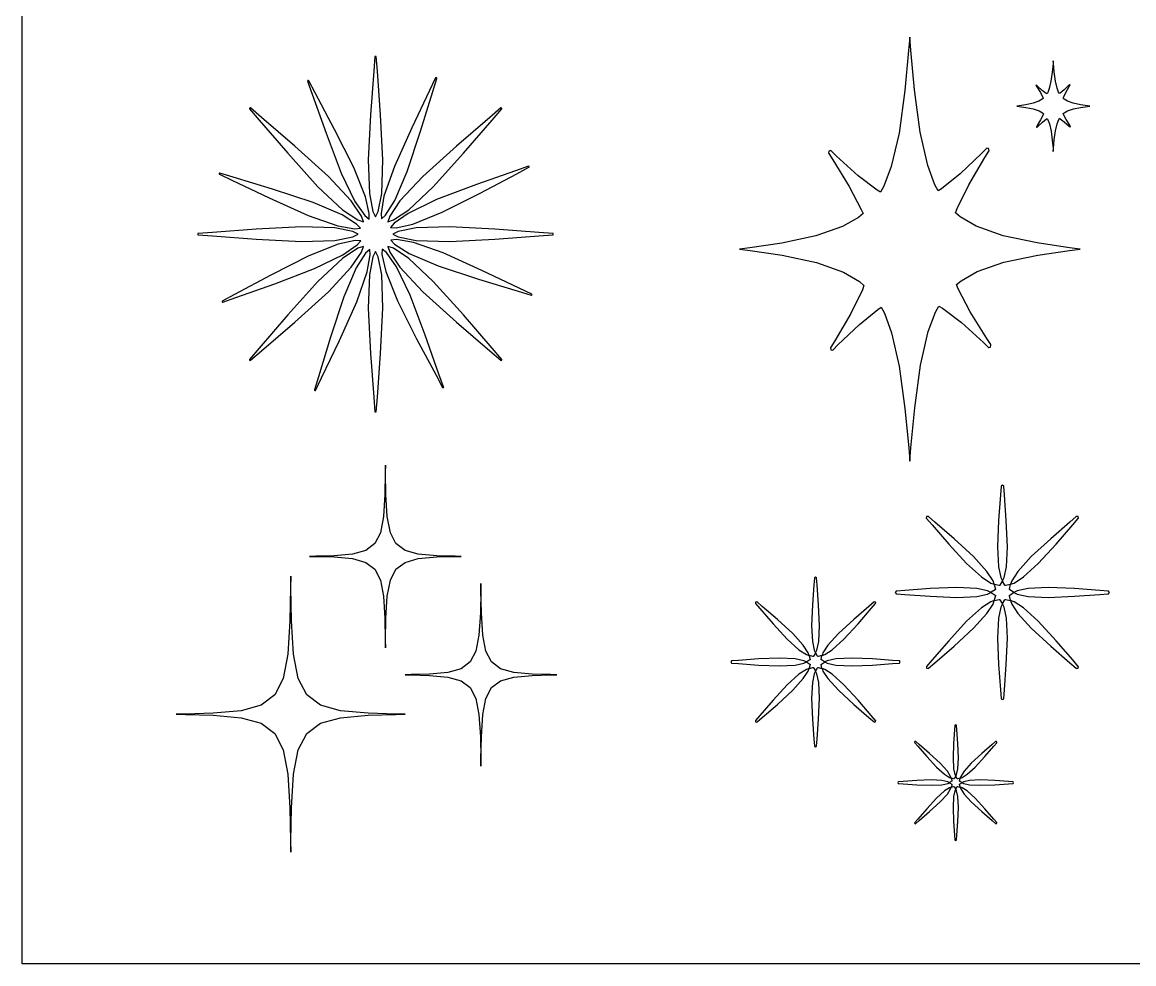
# Model space of a CAD drawing. Extents: x 0 to 265, y 0 to 176.
# Drawn here: x 0 to 132.3, y 0 to 112 of the extents above; entities that cross this region are included whole.
import ezdxf

# ---------------------------------------------------------------- set-up
doc = ezdxf.new("R2010")
doc.units = 0
doc.layers.get('0').update_dxf_attribs({"linetype": 'CONTINUOUS'})

msp = doc.modelspace()

# ---------------------------------------------------------------- linework, layer by layer
at = {"color": 7}
for p, q in [((0, 0), (0, 176.389)), ((264.583, 0), (0, 0))]:
    msp.add_line(p, q, dxfattribs=at)
at = {"color": 0}
for p, q in [((105.631, 110.254), (105.5, 108.669)), ((105.759, 108.689), (105.631, 110.254)), ((105.5, 108.669), (105.045, 103.916)), ((106.208, 103.992), (105.759, 108.689)), ((41.9777, 107.953), (41.8511, 106.216)), ((42.1361, 107.957), (41.9777, 107.957)), ((41.9777, 107.957), (41.9777, 107.953)), ((42.1361, 107.953), (42.1361, 107.957)), ((42.2631, 106.216), (42.1361, 107.953)), ((122.712, 107.435), (122.684, 107.097)), ((122.738, 107.101), (122.712, 107.435)), ((41.8511, 106.216), (41.4609, 101.003)), ((42.6515, 101.003), (42.2631, 106.216)), ((122.586, 106.083), (122.439, 104.998)), ((122.684, 107.097), (122.586, 106.083)), ((122.834, 106.099), (122.738, 107.101)), ((122.978, 105.024), (122.834, 106.099)), ((34.0003, 105.084), (33.9535, 105.008)), ((33.9535, 105.008), (33.9604, 104.99)), ((33.9604, 104.99), (34.5102, 103.445)), ((34.0872, 105.067), (34.0003, 105.084)), ((34.0968, 105.051), (34.0872, 105.067)), ((34.8657, 103.602), (34.0968, 105.051)), ((49.1906, 105.39), (48.4861, 103.908)), ((48.8488, 103.769), (49.3296, 105.336)), ((49.1973, 105.406), (49.1906, 105.39)), ((49.2841, 105.427), (49.1973, 105.406)), ((49.3339, 105.354), (49.2841, 105.427)), ((49.3296, 105.336), (49.3339, 105.354)), ((120.711, 104.544), (120.65, 104.477)), ((120.837, 104.421), (120.711, 104.544)), ((120.711, 104.544), (120.711, 104.544)), ((122.439, 104.998), (122.242, 104.147)), ((123.169, 104.177), (122.978, 105.024)), ((124.661, 104.604), (124.538, 104.479)), ((124.62, 104.375), (124.719, 104.534)), ((124.722, 104.541), (124.661, 104.604)), ((124.661, 104.604), (124.661, 104.604)), ((124.719, 104.534), (124.722, 104.541)), ((34.5102, 103.445), (36.1541, 98.8081)), ((37.1796, 99.26), (34.8657, 103.602)), ((48.4861, 103.908), (46.3695, 99.4668)), ((47.414, 99.0618), (48.8488, 103.769)), ((105.045, 103.916), (104.356, 98.8342)), ((106.885, 98.9542), (106.208, 103.992)), ((120.65, 104.477), (120.654, 104.472)), ((120.654, 104.472), (120.755, 104.319)), ((120.755, 104.319), (121.172, 103.639)), ((121.398, 103.912), (120.837, 104.421)), ((121.172, 103.639), (121.477, 103.054)), ((121.882, 103.547), (121.398, 103.912)), ((121.97, 103.495), (121.882, 103.547)), ((122.055, 103.648), (121.97, 103.495)), ((122.242, 104.147), (122.055, 103.648)), ((123.351, 103.68), (123.169, 104.177)), ((123.435, 103.527), (123.351, 103.68)), ((123.521, 103.582), (123.435, 103.527)), ((123.992, 103.959), (123.521, 103.582)), ((123.919, 103.077), (124.211, 103.678)), ((124.538, 104.479), (123.992, 103.959)), ((124.211, 103.678), (124.62, 104.375)), ((118.646, 102.079), (118.378, 102.045)), ((118.378, 102.045), (118.649, 102.011)), ((119.451, 102.199), (118.646, 102.079)), ((118.649, 102.011), (119.465, 101.891)), ((120.317, 102.379), (119.451, 102.199)), ((119.465, 101.891), (120.337, 101.708)), ((120.997, 102.617), (120.317, 102.379)), ((121.404, 102.847), (120.997, 102.617)), ((121.521, 102.946), (121.404, 102.847)), ((121.477, 103.054), (121.521, 102.946)), ((123.877, 102.967), (123.919, 103.077)), ((123.992, 102.866), (123.877, 102.967)), ((124.4, 102.628), (123.992, 102.866)), ((125.083, 102.384), (124.4, 102.628)), ((125.955, 102.201), (125.083, 102.384)), ((125.105, 101.711), (125.969, 101.892)), ((126.771, 102.079), (125.955, 102.201)), ((125.969, 101.892), (126.774, 102.012)), ((127.044, 102.045), (126.771, 102.079)), ((126.774, 102.012), (127.044, 102.045)), ((27.0509, 101.811), (27.0343, 101.719)), ((27.0343, 101.719), (27.0481, 101.703)), ((27.0481, 101.703), (28.1864, 100.386)), ((27.1446, 101.829), (27.0509, 101.811)), ((27.1598, 101.815), (27.1446, 101.829)), ((28.4772, 100.677), (27.1598, 101.815)), ((32.4376, 97.2661), (28.4772, 100.677)), ((41.4609, 101.003), (41.1798, 95.6289)), ((42.9327, 95.6289), (42.6515, 101.003)), ((55.6355, 100.677), (51.6749, 97.2661)), ((56.9542, 101.815), (55.6355, 100.677)), ((55.9262, 100.386), (57.066, 101.703)), ((56.968, 101.829), (56.9542, 101.815)), ((57.0618, 101.811), (56.968, 101.829)), ((57.0784, 101.719), (57.0618, 101.811)), ((57.066, 101.703), (57.0784, 101.719)), ((120.337, 101.708), (121.021, 101.462)), ((121.021, 101.462), (121.429, 101.224)), ((121.502, 101.013), (121.21, 100.414)), ((121.429, 101.224), (121.544, 101.122)), ((121.544, 101.122), (121.502, 101.013)), ((121.9, 100.509), (121.987, 100.564)), ((121.987, 100.564), (122.071, 100.412)), ((123.366, 100.443), (123.453, 100.594)), ((123.453, 100.594), (123.54, 100.543)), ((123.54, 100.543), (124.022, 100.178)), ((123.902, 101.142), (124.018, 101.242)), ((123.946, 101.036), (123.902, 101.142)), ((124.249, 100.451), (123.946, 101.036)), ((124.018, 101.242), (124.424, 101.473)), ((124.424, 101.473), (125.105, 101.711)), ((28.1864, 100.386), (31.597, 96.4255)), ((39.4614, 94.7388), (37.1796, 99.26)), ((46.3695, 99.4668), (44.293, 94.8475)), ((52.5156, 96.4255), (55.9262, 100.386)), ((120.702, 99.5549), (120.698, 99.5497)), ((120.698, 99.5497), (120.76, 99.4847)), ((120.802, 99.7148), (120.702, 99.5549)), ((120.76, 99.4847), (120.883, 99.6114)), ((120.76, 99.4847), (120.76, 99.4847)), ((121.21, 100.414), (120.802, 99.7148)), ((120.883, 99.6114), (121.429, 100.131)), ((121.429, 100.131), (121.9, 100.509)), ((122.071, 100.412), (122.251, 99.9134)), ((122.251, 99.9134), (122.443, 99.0671)), ((122.983, 99.0935), (123.179, 99.9437)), ((123.179, 99.9437), (123.366, 100.443)), ((124.022, 100.178), (124.584, 99.6707)), ((124.667, 99.7726), (124.249, 100.451)), ((124.584, 99.6707), (124.713, 99.5468)), ((124.769, 99.6184), (124.667, 99.7726)), ((124.713, 99.5468), (124.772, 99.6128)), ((124.713, 99.5468), (124.713, 99.5468)), ((124.772, 99.6128), (124.769, 99.6184)), ((36.1541, 98.8081), (37.9511, 94.0731)), ((45.8308, 94.2495), (47.414, 99.0618)), ((104.356, 98.8342), (103.434, 94.8503)), ((107.783, 94.9911), (106.885, 98.9542)), ((122.443, 99.0671), (122.587, 97.9911)), ((122.587, 97.9911), (122.684, 96.9892)), ((122.739, 96.9931), (122.835, 98.0073)), ((122.835, 98.0073), (122.983, 99.0935)), ((36.4367, 93.6653), (32.4376, 97.2661)), ((51.6749, 97.2661), (47.6762, 93.6653)), ((96.012, 96.6982), (95.9651, 96.4364)), ((96.2353, 96.7479), (96.012, 96.6982)), ((96.2656, 96.719), (96.2353, 96.7479)), ((96.8608, 96.1429), (96.2656, 96.719)), ((114.759, 97.0068), (114.181, 96.4198)), ((114.566, 95.9376), (115.029, 96.6777)), ((114.788, 97.0372), (114.759, 97.0068)), ((115.011, 96.9931), (114.788, 97.0372)), ((115.062, 96.7327), (115.011, 96.9931)), ((115.029, 96.6777), (115.062, 96.7327)), ((122.684, 96.9892), (122.712, 96.6541)), ((122.712, 96.6541), (122.739, 96.9931)), ((31.597, 96.4255), (35.1978, 92.425)), ((41.1798, 95.6289), (41.3163, 91.6464)), ((42.7965, 91.6464), (42.9327, 95.6289)), ((48.9148, 92.425), (52.5156, 96.4255)), ((95.9651, 96.4364), (96.0011, 96.3814)), ((96.0011, 96.3814), (96.4724, 95.6649)), ((96.4724, 95.6649), (98.4331, 92.4927)), ((99.4876, 93.763), (96.8608, 96.1429)), ((114.181, 96.4198), (111.631, 93.9807)), ((112.652, 92.6705), (114.566, 95.9376)), ((23.5093, 94.0827), (23.4349, 94.0347)), ((23.4349, 94.0347), (23.4556, 93.9479)), ((23.4556, 93.9479), (23.4735, 93.9394)), ((23.4735, 93.9394), (24.9535, 93.2367)), ((23.5272, 94.0774), (23.5093, 94.0827)), ((25.0941, 93.5976), (23.5272, 94.0774)), ((37.9511, 94.0731), (39.5813, 90.6942)), ((40.8563, 91.2566), (39.4614, 94.7388)), ((44.293, 94.8475), (43.0555, 91.3059)), ((44.3537, 90.8018), (45.8308, 94.2495)), ((58.6962, 94.3515), (54.059, 92.7075)), ((54.5098, 91.6838), (58.8518, 93.9973)), ((60.2425, 94.9015), (58.6962, 94.3515)), ((58.8518, 93.9973), (60.3017, 94.7663)), ((60.259, 94.9082), (60.2425, 94.9015)), ((60.3345, 94.8627), (60.259, 94.9082)), ((60.3017, 94.7663), (60.3169, 94.7759)), ((60.3169, 94.7759), (60.3345, 94.8627)), ((103.434, 94.8503), (102.562, 92.516)), ((108.632, 92.6606), (107.783, 94.9911)), ((111.631, 93.9807), (109.428, 92.2031)), ((24.9535, 93.2367), (29.3949, 91.12)), ((29.8015, 92.1632), (25.0941, 93.5976)), ((39.1569, 90.7521), (36.4367, 93.6653)), ((47.6762, 93.6653), (44.9559, 90.7521)), ((54.059, 92.7075), (49.324, 90.9105)), ((101.745, 92.0475), (99.4876, 93.763)), ((109.028, 91.9455), (108.632, 92.6606)), ((111.274, 89.862), (112.652, 92.6705)), ((34.6122, 90.5799), (29.8015, 92.1632)), ((35.1978, 92.425), (38.1109, 89.7061)), ((41.3163, 91.6464), (41.7449, 89.5008)), ((42.3679, 89.5008), (42.7965, 91.6464)), ((43.0555, 91.3059), (42.7013, 89.2775)), ((46.0015, 89.7061), (48.9148, 92.425)), ((49.9883, 89.4016), (54.5098, 91.6838)), ((98.4331, 92.4927), (99.8636, 89.753)), ((102.155, 91.8034), (101.745, 92.0475)), ((102.562, 92.516), (102.155, 91.8034)), ((109.428, 92.2031), (109.028, 91.9455)), ((29.3949, 91.12), (34.0155, 89.0418)), ((38.0615, 89.1039), (34.6122, 90.5799)), ((40.3712, 88.9317), (39.1569, 90.7521)), ((39.5813, 90.6942), (40.7652, 89.009)), ((41.3011, 89.2457), (40.8563, 91.2566)), ((43.247, 89.064), (44.3537, 90.8018)), ((44.9559, 90.7521), (43.7416, 88.9317)), ((49.324, 90.9105), (45.9451, 89.2803)), ((34.0155, 89.0418), (37.5571, 87.8057)), ((39.7979, 87.9972), (38.0615, 89.1039)), ((38.1109, 89.7061), (39.9313, 88.4908)), ((40.5984, 88.2646), (40.3712, 88.9317)), ((40.7652, 89.009), (41.2736, 88.5832)), ((41.2736, 88.5832), (41.3011, 89.2457)), ((41.7449, 89.5008), (42.0564, 88.8683)), ((42.0564, 88.8683), (42.3679, 89.5008)), ((42.7013, 89.2775), (42.7591, 88.616)), ((42.7591, 88.616), (43.247, 89.064)), ((43.7416, 88.9317), (43.5158, 88.2646)), ((44.1826, 88.4908), (46.0015, 89.7061)), ((45.9451, 89.2803), (44.2599, 88.0967)), ((46.506, 88.0071), (49.9883, 89.4016)), ((99.526, 88.7871), (97.6217, 87.7051)), ((100.07, 89.2528), (99.526, 88.7871)), ((99.8636, 89.753), (100.07, 89.2528)), ((111.078, 89.3505), (111.274, 89.862)), ((111.618, 88.8725), (111.078, 89.3505)), ((113.526, 87.7591), (111.618, 88.8725)), ((27.8598, 87.4007), (22.6467, 87.0119)), ((33.2328, 87.6819), (27.8598, 87.4007)), ((37.2152, 87.5453), (33.2328, 87.6819)), ((39.3608, 87.1167), (37.2152, 87.5453)), ((37.5571, 87.8057), (39.5855, 87.4504)), ((39.5855, 87.4504), (40.247, 87.5083)), ((40.247, 87.5083), (39.7979, 87.9972)), ((39.9313, 88.4908), (40.5984, 88.2646)), ((43.5158, 88.2646), (44.1826, 88.4908)), ((44.2599, 88.0967), (43.834, 87.588)), ((43.834, 87.588), (44.4955, 87.5605)), ((44.4955, 87.5605), (46.506, 88.0071)), ((46.8962, 87.5453), (44.7506, 87.1167)), ((50.8787, 87.6819), (46.8962, 87.5453)), ((56.2529, 87.4007), (50.8787, 87.6819)), ((61.4659, 87.0119), (56.2529, 87.4007)), ((97.6217, 87.7051), (94.4354, 86.5875)), ((116.728, 86.614), (113.526, 87.7591)), ((20.9076, 86.8839), (20.9062, 86.7269)), ((20.9062, 86.7269), (20.9103, 86.7269)), ((20.9103, 86.8839), (20.9076, 86.8839)), ((22.6467, 87.0119), (20.9103, 86.8839)), ((20.9103, 86.7269), (22.6467, 86.5999)), ((22.6467, 86.5999), (27.8598, 86.2115)), ((27.8598, 86.2115), (33.2328, 85.9303)), ((33.2328, 85.9303), (37.2152, 86.0668)), ((37.2152, 86.0668), (39.3608, 86.4941)), ((39.6173, 86.0517), (37.6068, 85.6065)), ((39.9934, 86.8056), (39.3608, 87.1167)), ((39.3608, 86.4941), (39.9934, 86.8056)), ((40.2802, 86.0227), (39.6173, 86.0517)), ((39.8544, 85.5155), (40.2802, 86.0227)), ((44.5273, 86.1617), (43.8672, 86.1025)), ((43.8672, 86.1025), (44.3149, 85.6149)), ((44.7506, 87.1167), (44.1194, 86.8056)), ((44.1194, 86.8056), (44.7506, 86.4941)), ((46.5557, 85.8061), (44.5273, 86.1617)), ((44.7506, 86.4941), (46.8962, 86.0668)), ((46.8962, 86.0668), (50.8787, 85.9303)), ((50.8787, 85.9303), (56.2529, 86.2115)), ((56.2529, 86.2115), (61.4659, 86.5999)), ((63.2037, 86.8839), (61.4659, 87.0119)), ((61.4659, 86.5999), (63.2037, 86.7269)), ((63.2065, 86.8839), (63.2037, 86.8839)), ((63.2037, 86.7269), (63.2051, 86.7269)), ((63.2051, 86.7269), (63.2065, 86.8839)), ((94.4354, 86.5875), (90.387, 85.7458)), ((120.814, 85.7553), (116.728, 86.614)), ((37.6068, 85.6065), (34.1244, 84.2119)), ((39.9313, 85.1214), (38.1109, 83.9075)), ((38.1674, 84.3319), (39.8544, 85.5155)), ((39.1569, 82.8615), (40.3712, 84.6818)), ((40.5984, 85.3475), (39.9313, 85.1214)), ((40.3712, 84.6818), (40.5984, 85.3475)), ((41.3551, 84.9962), (40.8658, 84.5481)), ((41.4129, 84.3361), (41.3551, 84.9962)), ((42.0564, 84.7425), (41.7449, 84.1114)), ((42.3679, 84.1114), (42.0564, 84.7425)), ((42.8406, 85.029), (42.8113, 84.3675)), ((43.3476, 84.6032), (42.8406, 85.029)), ((44.1812, 85.1214), (43.5158, 85.3475)), ((43.5158, 85.3475), (43.7416, 84.6818)), ((43.7416, 84.6818), (44.9559, 82.8615)), ((46.0015, 83.9075), (44.1812, 85.1214)), ((44.3149, 85.6149), (46.0513, 84.5083)), ((50.0973, 84.5704), (46.5557, 85.8061)), ((86.614, 85.1863), (85.3528, 85.0265)), ((85.3528, 85.0265), (86.6292, 84.8653)), ((90.387, 85.7458), (86.614, 85.1863)), ((86.6292, 84.8653), (90.4476, 84.2987)), ((124.633, 85.1888), (120.814, 85.7553)), ((120.873, 84.3082), (124.646, 84.8663)), ((125.909, 85.0265), (124.633, 85.1888)), ((124.646, 84.8663), (125.909, 85.0265)), ((34.1244, 84.2119), (29.603, 81.9284)), ((34.79, 82.7017), (38.1674, 84.3319)), ((38.1109, 83.9075), (35.1978, 81.1872)), ((40.8658, 84.5481), (39.7591, 82.8104)), ((41.0573, 82.3076), (41.4129, 84.3361)), ((41.7449, 84.1114), (41.3163, 81.9658)), ((42.7965, 81.9658), (42.3679, 84.1114)), ((42.8113, 84.3675), (43.2566, 82.3556)), ((44.5311, 82.9179), (43.3476, 84.6032)), ((48.9148, 81.1872), (46.0015, 83.9075)), ((46.0513, 84.5083), (49.5004, 83.0308)), ((54.7165, 82.4921), (50.0973, 84.5704)), ((90.4476, 84.2987), (94.5321, 83.4401)), ((94.5321, 83.4401), (97.7346, 82.2949)), ((113.639, 82.3475), (116.824, 83.4665)), ((116.824, 83.4665), (120.873, 84.3082)), ((30.0536, 80.9046), (34.79, 82.7017)), ((36.4367, 79.9483), (39.1569, 82.8615)), ((39.7591, 82.8104), (38.282, 79.3627)), ((39.8198, 78.7658), (41.0573, 82.3076)), ((43.2566, 82.3556), (44.6511, 78.8734)), ((46.1617, 79.539), (44.5311, 82.9179)), ((44.9559, 82.8615), (47.6762, 79.9483)), ((49.5004, 83.0308), (54.3112, 81.449)), ((59.1577, 80.3755), (54.7165, 82.4921)), ((97.7346, 82.2949), (99.6417, 81.1802)), ((111.735, 81.2655), (113.639, 82.3475)), ((29.603, 81.9284), (25.2608, 79.6149)), ((25.4165, 79.2593), (30.0536, 80.9046)), ((35.1978, 81.1872), (31.597, 77.1881)), ((41.3163, 81.9658), (41.1798, 77.9833)), ((42.9327, 77.9833), (42.7965, 81.9658)), ((52.5156, 77.1881), (48.9148, 81.1872)), ((54.3112, 81.449), (59.0187, 80.0146)), ((99.6417, 81.1802), (100.183, 80.7021)), ((100.183, 80.7021), (99.9878, 80.192)), ((111.192, 80.7999), (111.735, 81.2655)), ((111.398, 80.2996), (111.192, 80.7999)), ((25.2608, 79.6149), (23.8125, 78.8444)), ((32.4376, 76.3475), (36.4367, 79.9483)), ((47.957, 74.8041), (46.1617, 79.539)), ((47.6762, 79.9483), (51.6749, 76.3475)), ((59.0187, 80.0146), (60.5868, 79.5334)), ((60.6407, 79.6713), (59.1577, 80.3755)), ((60.5868, 79.5334), (60.6033, 79.5295)), ((60.6033, 79.5295), (60.6778, 79.5775)), ((60.657, 79.6643), (60.6407, 79.6713)), ((60.6778, 79.5775), (60.657, 79.6643)), ((99.9878, 80.192), (98.6084, 77.3836)), ((112.827, 77.5614), (111.398, 80.2996)), ((23.796, 78.8363), (23.778, 78.7495)), ((23.778, 78.7495), (23.8538, 78.704)), ((23.8125, 78.8444), (23.796, 78.8363)), ((23.8538, 78.704), (23.8718, 78.7093)), ((23.8718, 78.7093), (25.4165, 79.2593)), ((38.282, 79.3627), (36.6984, 74.5504)), ((37.7416, 74.1454), (39.8198, 78.7658)), ((44.6511, 78.8734), (46.9332, 74.3521)), ((101.831, 77.851), (102.234, 78.1071)), ((102.234, 78.1071), (102.628, 77.3934)), ((108.7, 77.5381), (109.106, 78.2493)), ((109.106, 78.2493), (109.517, 78.0066)), ((31.597, 77.1881), (28.1864, 73.2261)), ((41.1798, 77.9833), (41.4609, 72.6087)), ((42.6515, 72.6087), (42.9327, 77.9833)), ((55.9262, 73.2261), (52.5156, 77.1881)), ((98.6084, 77.3836), (96.6957, 74.1165)), ((99.6294, 76.0734), (101.831, 77.851)), ((102.628, 77.3934), (103.477, 75.063)), ((107.826, 75.2038), (108.7, 77.5381)), ((109.517, 78.0066), (111.774, 76.291)), ((114.788, 74.3892), (112.827, 77.5614)), ((28.4772, 72.9368), (32.4376, 76.3475)), ((51.6749, 76.3475), (55.6355, 72.9368)), ((97.0802, 73.6342), (99.6294, 76.0734)), ((111.774, 76.291), (114.401, 73.9098)), ((36.6984, 74.5504), (35.264, 69.8429)), ((35.6249, 69.7039), (37.7416, 74.1454)), ((46.9332, 74.3521), (49.2485, 70.0098)), ((49.6013, 70.1668), (47.957, 74.8041)), ((96.6957, 74.1165), (96.2325, 73.375)), ((103.477, 75.063), (104.375, 71.0985)), ((106.905, 71.2198), (107.826, 75.2038)), ((115.261, 73.6713), (114.788, 74.3892)), ((28.1864, 73.2261), (27.0481, 71.9074)), ((27.1598, 71.7973), (28.4772, 72.9368)), ((55.6355, 72.9368), (56.9542, 71.7973)), ((57.066, 71.9074), (55.9262, 73.2261)), ((96.2325, 73.375), (96.1983, 73.3213)), ((96.1983, 73.3213), (96.2491, 73.061)), ((96.2491, 73.061), (96.4738, 73.0179)), ((96.4738, 73.0179), (96.5041, 73.0472)), ((96.5041, 73.0472), (97.0802, 73.6342)), ((114.401, 73.9098), (114.996, 73.3337)), ((114.996, 73.3337), (115.025, 73.3062)), ((115.025, 73.3062), (115.248, 73.3559)), ((115.248, 73.3559), (115.295, 73.6177)), ((115.295, 73.6177), (115.261, 73.6713)), ((27.0481, 71.9074), (27.0343, 71.8936)), ((27.0343, 71.8936), (27.0509, 71.8012)), ((27.0509, 71.8012), (27.1446, 71.7846)), ((27.1446, 71.7846), (27.1598, 71.7973)), ((41.4609, 72.6087), (41.8511, 67.3957)), ((42.2631, 67.3957), (42.6515, 72.6087)), ((56.9542, 71.7973), (56.968, 71.7846)), ((56.968, 71.7846), (57.0618, 71.8012)), ((57.0618, 71.8012), (57.0784, 71.8936)), ((57.0784, 71.8936), (57.066, 71.9074)), ((50.1523, 68.6209), (49.6013, 70.1668)), ((104.375, 71.0985), (105.052, 66.0619)), ((106.216, 66.1377), (106.905, 71.2198)), ((35.264, 69.8429), (34.7845, 68.2748)), ((34.9222, 68.2226), (35.6249, 69.7039)), ((49.2485, 70.0098), (50.0172, 68.5617)), ((34.7845, 68.2748), (34.7789, 68.2583)), ((34.7789, 68.2583), (34.8286, 68.1852)), ((34.8286, 68.1852), (34.914, 68.2061)), ((34.914, 68.2061), (34.9222, 68.2226)), ((50.0172, 68.5617), (50.0257, 68.5465)), ((50.0257, 68.5465), (50.1124, 68.5285)), ((50.1124, 68.5285), (50.1579, 68.6043)), ((50.1579, 68.6043), (50.1523, 68.6209)), ((41.8511, 67.3957), (41.9777, 65.6579)), ((42.1361, 65.6579), (42.2631, 67.3957)), ((41.9777, 65.6579), (41.9777, 65.6551)), ((41.9777, 65.6551), (42.1351, 65.6551)), ((42.1351, 65.6551), (42.1361, 65.6579)), ((105.052, 66.0619), (105.501, 61.3653)), ((105.76, 61.3847), (106.216, 66.1377)), ((105.501, 61.3653), (105.631, 59.7987)), ((105.631, 59.7987), (105.76, 61.3847)), ((43.211, 58.4634), (43.1574, 55.838)), ((43.2223, 59.3383), (43.211, 58.4634)), ((43.2319, 58.4634), (43.2223, 59.3383)), ((43.2855, 55.838), (43.2319, 58.4634)), ((116.655, 56.9323), (116.495, 56.8205)), ((116.816, 56.8205), (116.655, 56.9323)), ((43.1574, 55.838), (42.9934, 53.195)), ((43.4481, 53.195), (43.2855, 55.838)), ((116.417, 55.7749), (116.199, 52.7554)), ((116.493, 56.7792), (116.417, 55.7749)), ((116.495, 56.8205), (116.493, 56.7792)), ((116.819, 56.7792), (116.816, 56.8205)), ((116.894, 55.7749), (116.819, 56.7792)), ((117.111, 52.7554), (116.894, 55.7749)), ((42.9934, 53.195), (42.6283, 51.2879)), ((43.8132, 51.2879), (43.4481, 53.195)), ((107.638, 53.1964), (107.603, 53.0049)), ((107.603, 53.0049), (107.63, 52.9731)), ((107.63, 52.9731), (108.286, 52.2097)), ((107.83, 53.2324), (107.638, 53.1964)), ((107.862, 53.2045), (107.83, 53.2324)), ((108.625, 52.5487), (107.862, 53.2045)), ((125.45, 53.2045), (124.686, 52.5487)), ((125.024, 52.2097), (125.681, 52.9731)), ((125.48, 53.2324), (125.45, 53.2045)), ((125.673, 53.1964), (125.48, 53.2324)), ((125.707, 53.0049), (125.673, 53.1964)), ((125.681, 52.9731), (125.707, 53.0049)), ((108.286, 52.2097), (110.265, 49.9262)), ((110.909, 50.57), (108.625, 52.5487)), ((116.199, 52.7554), (116.064, 49.608)), ((117.246, 49.608), (117.111, 52.7554)), ((124.686, 52.5487), (122.402, 50.57)), ((123.045, 49.9262), (125.024, 52.2097)), ((42.6283, 51.2879), (41.9597, 49.9925)), ((44.4832, 49.9925), (43.8132, 51.2879)), ((113.226, 48.442), (110.909, 50.57)), ((122.402, 50.57), (120.084, 48.442)), ((40.8852, 49.185), (39.3016, 48.7454)), ((41.9597, 49.9925), (40.8852, 49.185)), ((45.5581, 49.185), (44.4832, 49.9925)), ((47.1399, 48.7454), (45.5581, 49.185)), ((110.265, 49.9262), (112.393, 47.6084)), ((116.064, 49.608), (116.184, 47.2405)), ((117.128, 47.2405), (117.246, 49.608)), ((120.917, 47.6084), (123.045, 49.9262)), ((34.9305, 48.4837), (34.2057, 48.471)), ((34.2057, 48.471), (34.9305, 48.4586)), ((37.109, 48.5482), (34.9305, 48.4837)), ((34.9305, 48.4586), (37.109, 48.3955)), ((39.3016, 48.7454), (37.109, 48.5482)), ((37.109, 48.3955), (39.3016, 48.1969)), ((39.3016, 48.1969), (40.8852, 47.7573)), ((40.8852, 47.7573), (41.9597, 46.9512)), ((44.4832, 46.9512), (45.5581, 47.7573)), ((45.5581, 47.7573), (47.1399, 48.1969)), ((49.3324, 48.5482), (47.1399, 48.7454)), ((47.1399, 48.1969), (49.3324, 48.3955)), ((51.5112, 48.4837), (49.3324, 48.5482)), ((49.3324, 48.3955), (51.5112, 48.4586)), ((52.2372, 48.471), (51.5112, 48.4837)), ((51.5112, 48.4586), (52.2372, 48.471)), ((114.815, 46.6838), (113.226, 48.442)), ((120.084, 48.442), (118.495, 46.6838)), ((41.9597, 46.9512), (42.6283, 45.6544)), ((43.8132, 45.6544), (44.4832, 46.9512)), ((112.393, 47.6084), (114.151, 46.0195)), ((115.538, 45.5662), (114.815, 46.6838)), ((116.184, 47.2405), (116.465, 45.9398)), ((116.847, 45.9398), (117.128, 47.2405)), ((118.495, 46.6838), (117.773, 45.5662)), ((119.159, 46.0195), (120.917, 47.6084)), ((31.9581, 46.101), (31.9416, 44.7795)), ((31.9732, 44.7795), (31.9581, 46.101)), ((42.6283, 45.6544), (42.9934, 43.7473)), ((43.4481, 43.7473), (43.8132, 45.6544)), ((54.591, 45.2508), (54.58, 44.3756)), ((54.6005, 44.3756), (54.591, 45.2508)), ((94.2301, 45.0755), (94.0594, 42.6918)), ((94.2908, 45.8692), (94.2301, 45.0755)), ((94.2922, 45.9024), (94.2908, 45.8692)), ((94.4192, 45.9892), (94.2922, 45.9024)), ((94.5459, 45.9024), (94.4192, 45.9892)), ((94.5487, 45.8692), (94.5459, 45.9024)), ((94.6079, 45.0755), (94.5487, 45.8692)), ((94.7787, 42.6918), (94.6079, 45.0755)), ((114.151, 46.0195), (115.269, 45.2974)), ((115.269, 45.2974), (115.677, 45.1584)), ((115.677, 45.1584), (115.538, 45.5662)), ((115.731, 45.1404), (115.677, 45.1584)), ((115.677, 45.1584), (115.695, 45.1044)), ((115.695, 45.1044), (115.822, 44.5728)), ((116.262, 45.0137), (115.731, 45.1404)), ((116.316, 45.0067), (116.262, 45.0137)), ((116.348, 45.048), (116.316, 45.0067)), ((116.632, 45.5041), (116.348, 45.048)), ((116.465, 45.9398), (116.657, 45.5538)), ((116.657, 45.5538), (116.632, 45.5041)), ((116.657, 45.5538), (116.847, 45.9398)), ((116.68, 45.5041), (116.657, 45.5538)), ((116.962, 45.048), (116.68, 45.5041)), ((116.996, 45.0067), (116.962, 45.048)), ((117.048, 45.0137), (116.996, 45.0067)), ((117.581, 45.1404), (117.048, 45.0137)), ((117.489, 44.5728), (117.615, 45.1044)), ((117.635, 45.1584), (117.581, 45.1404)), ((117.615, 45.1044), (117.635, 45.1584)), ((117.773, 45.5662), (117.635, 45.1584)), ((117.635, 45.1584), (118.041, 45.2974)), ((118.041, 45.2974), (119.159, 46.0195)), ((31.9416, 44.7795), (31.8616, 40.8146)), ((32.0532, 40.8146), (31.9732, 44.7795)), ((42.9934, 43.7473), (43.1574, 41.1057)), ((43.2855, 41.1057), (43.4481, 43.7473)), ((54.58, 44.3756), (54.5264, 41.7505)), ((54.6544, 41.7505), (54.6005, 44.3756)), ((104.014, 44.3399), (103.904, 44.1798)), ((103.904, 44.1798), (104.014, 44.0186)), ((104.056, 44.3424), (104.014, 44.3399)), ((104.014, 44.0186), (104.056, 44.0161)), ((105.06, 44.4183), (104.056, 44.3424)), ((104.056, 44.0161), (105.06, 43.9416)), ((108.079, 44.6359), (105.06, 44.4183)), ((105.06, 43.9416), (108.079, 43.7236)), ((111.227, 44.771), (108.079, 44.6359)), ((108.079, 43.7236), (111.227, 43.5889)), ((113.594, 44.6511), (111.227, 44.771)), ((111.227, 43.5889), (113.594, 43.7074)), ((114.895, 44.3699), (113.594, 44.6511)), ((113.594, 43.7074), (114.895, 43.9882)), ((115.282, 44.1784), (114.895, 44.3699)), ((114.895, 43.9882), (115.282, 44.1784)), ((115.332, 44.2034), (115.282, 44.1784)), ((115.282, 44.1784), (115.332, 44.1551)), ((115.787, 44.487), (115.332, 44.2034)), ((115.332, 44.1551), (115.787, 43.8725)), ((115.822, 43.7871), (115.695, 43.2537)), ((115.828, 44.5188), (115.787, 44.487)), ((115.787, 43.8725), (115.828, 43.8397)), ((115.822, 44.5728), (115.828, 44.5188)), ((115.828, 43.8397), (115.822, 43.7871)), ((117.483, 44.5188), (117.489, 44.5728)), ((117.525, 44.487), (117.483, 44.5188)), ((117.483, 43.8397), (117.525, 43.8725)), ((117.489, 43.7871), (117.483, 43.8397)), ((117.615, 43.2537), (117.489, 43.7871)), ((117.978, 44.2034), (117.525, 44.487)), ((117.525, 43.8725), (117.978, 44.1551)), ((118.029, 44.1784), (117.978, 44.2034)), ((117.978, 44.1551), (118.029, 44.1784)), ((118.415, 44.3699), (118.029, 44.1784)), ((118.029, 44.1784), (118.415, 43.9882)), ((119.716, 44.6511), (118.415, 44.3699)), ((118.415, 43.9882), (119.716, 43.7074)), ((122.084, 44.771), (119.716, 44.6511)), ((119.716, 43.7074), (122.084, 43.5889)), ((125.232, 44.6359), (122.084, 44.771)), ((122.084, 43.5889), (125.232, 43.7236)), ((128.25, 44.4183), (125.232, 44.6359)), ((125.232, 43.7236), (128.25, 43.9416)), ((129.256, 44.3424), (128.25, 44.4183)), ((128.25, 43.9416), (129.256, 44.0161)), ((129.296, 44.3399), (129.256, 44.3424)), ((129.256, 44.0161), (129.296, 44.0186)), ((129.407, 44.1798), (129.296, 44.3399)), ((129.296, 44.0186), (129.407, 44.1798)), ((87.2878, 43.0361), (87.2603, 42.8847)), ((87.2603, 42.8847), (87.2822, 42.8597)), ((87.2822, 42.8597), (87.8004, 42.2561)), ((87.4391, 43.065), (87.2878, 43.0361)), ((87.4642, 43.0431), (87.4391, 43.065)), ((88.0678, 42.5249), (87.4642, 43.0431)), ((89.8744, 40.9582), (88.0678, 42.5249)), ((94.0594, 42.6918), (93.9532, 40.2057)), ((94.8849, 40.2057), (94.7787, 42.6918)), ((100.77, 42.5235), (98.9637, 40.9582)), ((101.375, 43.0431), (100.77, 42.5235)), ((101.039, 42.2561), (101.559, 42.8597)), ((101.399, 43.0636), (101.375, 43.0431)), ((101.55, 43.0361), (101.399, 43.0636)), ((101.579, 42.8847), (101.55, 43.0361)), ((101.559, 42.8597), (101.579, 42.8847)), ((114.151, 42.3404), (112.393, 40.7515)), ((115.269, 43.0622), (114.151, 42.3404)), ((114.815, 41.6761), (115.538, 42.7937)), ((115.677, 43.2001), (115.269, 43.0622)), ((115.538, 42.7937), (115.677, 43.2001)), ((115.695, 43.2537), (115.677, 43.2001)), ((115.677, 43.2001), (115.731, 43.2195)), ((115.731, 43.2195), (116.262, 43.3462)), ((116.465, 42.4201), (116.184, 41.1194)), ((116.262, 43.3462), (116.316, 43.3518)), ((116.316, 43.3518), (116.348, 43.3116)), ((116.348, 43.3116), (116.632, 42.8569)), ((116.657, 42.8061), (116.465, 42.4201)), ((116.632, 42.8569), (116.657, 42.8061)), ((116.657, 42.8061), (116.68, 42.8569)), ((116.847, 42.4201), (116.657, 42.8061)), ((116.68, 42.8569), (116.962, 43.3116)), ((117.128, 41.1194), (116.847, 42.4201)), ((116.962, 43.3116), (116.996, 43.3518)), ((116.996, 43.3518), (117.048, 43.3462)), ((117.048, 43.3462), (117.581, 43.2195)), ((117.581, 43.2195), (117.635, 43.2001)), ((117.635, 43.2001), (117.615, 43.2537)), ((118.041, 43.0622), (117.635, 43.2001)), ((117.635, 43.2001), (117.773, 42.7937)), ((117.773, 42.7937), (118.495, 41.6761)), ((119.159, 42.3404), (118.041, 43.0622)), ((120.917, 40.7515), (119.159, 42.3404)), ((43.1574, 41.1057), (43.211, 38.4803)), ((43.2319, 38.4803), (43.2855, 41.1057)), ((54.5264, 41.7505), (54.3624, 39.1086)), ((54.8185, 39.1086), (54.6544, 41.7505)), ((87.8004, 42.2561), (89.3657, 40.4495)), ((99.4724, 40.4495), (101.039, 42.2561)), ((113.226, 39.9175), (114.815, 41.6761)), ((116.184, 41.1194), (116.064, 38.7519)), ((117.246, 38.7519), (117.128, 41.1194)), ((118.495, 41.6761), (120.084, 39.9175)), ((31.8616, 40.8146), (31.6136, 36.8226)), ((32.3012, 36.8226), (32.0532, 40.8146)), ((89.3657, 40.4495), (91.0484, 38.6154)), ((91.7085, 39.2755), (89.8744, 40.9582)), ((93.9532, 40.2057), (94.047, 38.3342)), ((94.791, 38.3342), (94.8849, 40.2057)), ((98.9637, 40.9582), (97.131, 39.2755)), ((97.7896, 38.6154), (99.4724, 40.4495)), ((112.393, 40.7515), (110.265, 38.4334)), ((110.909, 37.7899), (113.226, 39.9175)), ((120.084, 39.9175), (122.402, 37.7899)), ((123.045, 38.4334), (120.917, 40.7515)), ((43.211, 38.4803), (43.2223, 37.604)), ((43.2223, 37.604), (43.2319, 38.4803)), ((54.3624, 39.1086), (53.9972, 37.2015)), ((55.1836, 37.2015), (54.8185, 39.1086)), ((91.0484, 38.6154), (92.4387, 37.3599)), ((92.964, 37.8852), (91.7085, 39.2755)), ((97.131, 39.2755), (95.8744, 37.8852)), ((96.3993, 37.3599), (97.7896, 38.6154)), ((110.265, 38.4334), (108.286, 36.1488)), ((116.064, 38.7519), (116.199, 35.6045)), ((117.111, 35.6045), (117.246, 38.7519)), ((125.024, 36.1502), (123.045, 38.4334)), ((53.9972, 37.2015), (53.3287, 35.9047)), ((55.8518, 35.9047), (55.1836, 37.2015)), ((92.4387, 37.3599), (93.3235, 36.788)), ((93.5359, 37.0004), (92.964, 37.8852)), ((94.047, 38.3342), (94.2689, 37.3048)), ((94.2689, 37.3048), (94.4192, 36.999)), ((94.4192, 36.999), (94.5677, 37.3048)), ((94.5677, 37.3048), (94.791, 38.3342)), ((95.8744, 37.8852), (95.3022, 37.0004)), ((95.5146, 36.788), (96.3993, 37.3599)), ((108.625, 35.8112), (110.909, 37.7899)), ((122.402, 37.7899), (124.685, 35.8112)), ((31.6136, 36.8226), (31.0624, 33.9424)), ((32.8524, 33.9424), (32.3012, 36.8226)), ((53.3287, 35.9047), (52.2538, 35.0986)), ((56.9267, 35.0986), (55.8518, 35.9047)), ((84.4215, 36.0317), (84.3347, 35.9047)), ((84.3347, 35.9047), (84.4215, 35.778)), ((84.4543, 36.0331), (84.4215, 36.0317)), ((84.4215, 35.778), (84.4543, 35.7752)), ((85.248, 36.0938), (84.4543, 36.0331)), ((84.4543, 35.7752), (85.248, 35.7159)), ((87.6321, 36.2645), (85.248, 36.0938)), ((90.1181, 36.3707), (87.6321, 36.2645)), ((91.9896, 36.2768), (90.1181, 36.3707)), ((93.019, 36.0549), (91.9896, 36.2768)), ((91.9896, 35.5328), (93.019, 35.7558)), ((93.3249, 35.9047), (93.019, 36.0549)), ((93.019, 35.7558), (93.3249, 35.9047)), ((93.3235, 36.788), (93.6459, 36.678)), ((93.3648, 35.9255), (93.3249, 35.9047)), ((93.3249, 35.9047), (93.3648, 35.8856)), ((93.7313, 36.1516), (93.3648, 35.9255)), ((93.3648, 35.8856), (93.7313, 35.6595)), ((93.6459, 36.678), (93.5359, 37.0004)), ((93.6872, 36.6642), (93.6459, 36.678)), ((93.6459, 36.678), (93.6597, 36.6367)), ((93.6597, 36.6367), (93.7588, 36.2176)), ((94.1063, 36.5647), (93.6872, 36.6642)), ((93.7645, 36.1763), (93.7313, 36.1516)), ((93.7588, 36.2176), (93.7645, 36.1763)), ((94.149, 36.5594), (94.1063, 36.5647)), ((94.1737, 36.5926), (94.149, 36.5594)), ((94.3984, 36.9591), (94.1737, 36.5926)), ((94.4192, 36.999), (94.3984, 36.9591)), ((94.4383, 36.9591), (94.4192, 36.999)), ((94.6644, 36.5926), (94.4383, 36.9591)), ((94.6905, 36.5594), (94.6644, 36.5926)), ((94.7318, 36.5647), (94.6905, 36.5594)), ((95.1509, 36.6642), (94.7318, 36.5647)), ((95.075, 36.1763), (95.0793, 36.2176)), ((95.1068, 36.1516), (95.075, 36.1763)), ((95.0793, 36.2176), (95.1784, 36.6367)), ((95.4733, 35.9255), (95.1068, 36.1516)), ((95.1068, 35.6595), (95.4733, 35.8856)), ((95.1936, 36.678), (95.1509, 36.6642)), ((95.1784, 36.6367), (95.1936, 36.678)), ((95.3022, 37.0004), (95.1936, 36.678)), ((95.1936, 36.678), (95.5146, 36.788)), ((95.5146, 35.9047), (95.4733, 35.9255)), ((95.4733, 35.8856), (95.5146, 35.9047)), ((95.819, 36.0549), (95.5146, 35.9047)), ((95.5146, 35.9047), (95.819, 35.7558)), ((96.8484, 36.2768), (95.819, 36.0549)), ((95.819, 35.7558), (96.8484, 35.5328)), ((98.7199, 36.3707), (96.8484, 36.2768)), ((101.206, 36.2645), (98.7199, 36.3707)), ((103.59, 36.0938), (101.206, 36.2645)), ((104.385, 36.0331), (103.59, 36.0938)), ((103.59, 35.7159), (104.385, 35.7752)), ((104.417, 36.0317), (104.385, 36.0331)), ((104.385, 35.7752), (104.417, 35.778)), ((104.505, 35.9047), (104.417, 36.0317)), ((104.417, 35.778), (104.505, 35.9047)), ((108.286, 36.1488), (107.63, 35.3854)), ((107.862, 35.1537), (108.625, 35.8112)), ((124.685, 35.8112), (125.45, 35.1537)), ((125.681, 35.3854), (125.024, 36.1502)), ((46.2993, 34.3972), (45.5747, 34.3834)), ((48.478, 34.4606), (46.2993, 34.3972)), ((50.6705, 34.659), (48.478, 34.4606)), ((52.2538, 35.0986), (50.6705, 34.659)), ((58.51, 34.659), (56.9267, 35.0986)), ((60.7025, 34.4606), (58.51, 34.659)), ((62.8812, 34.3972), (60.7025, 34.4606)), ((63.6076, 34.3834), (62.8812, 34.3972)), ((85.248, 35.7159), (87.6321, 35.5452)), ((87.6321, 35.5452), (90.1181, 35.439)), ((90.1181, 35.439), (91.9896, 35.5328)), ((92.4387, 34.451), (91.0484, 33.1942)), ((93.3235, 35.0214), (92.4387, 34.451)), ((92.964, 33.9246), (93.5359, 34.8093)), ((93.6459, 35.1303), (93.3235, 35.0214)), ((93.5359, 34.8093), (93.6459, 35.1303)), ((93.6597, 35.173), (93.6459, 35.1303)), ((93.6459, 35.1303), (93.6872, 35.1455)), ((93.7588, 35.5921), (93.6597, 35.173)), ((93.6872, 35.1455), (94.1063, 35.2447)), ((93.7313, 35.6595), (93.7645, 35.6334)), ((93.7645, 35.6334), (93.7588, 35.5921)), ((94.2689, 34.5047), (94.047, 33.4753)), ((94.1063, 35.2447), (94.149, 35.2502)), ((94.149, 35.2502), (94.1737, 35.2171)), ((94.1737, 35.2171), (94.3984, 34.8506)), ((94.4192, 34.8093), (94.2689, 34.5047)), ((94.3984, 34.8506), (94.4192, 34.8093)), ((94.4192, 34.8093), (94.4383, 34.8506)), ((94.5677, 34.5047), (94.4192, 34.8093)), ((94.4383, 34.8506), (94.6644, 35.2171)), ((94.791, 33.4753), (94.5677, 34.5047)), ((94.6644, 35.2171), (94.6905, 35.2502)), ((94.6905, 35.2502), (94.7318, 35.2447)), ((94.7318, 35.2447), (95.1509, 35.1455)), ((95.075, 35.6334), (95.1068, 35.6595)), ((95.0793, 35.5921), (95.075, 35.6334)), ((95.1784, 35.173), (95.0793, 35.5921)), ((95.1509, 35.1455), (95.1936, 35.1303)), ((95.1936, 35.1303), (95.1784, 35.173)), ((95.1936, 35.1303), (95.3022, 34.8093)), ((95.5146, 35.0214), (95.1936, 35.1303)), ((95.3022, 34.8093), (95.8744, 33.9246)), ((96.3993, 34.451), (95.5146, 35.0214)), ((97.7896, 33.1942), (96.3993, 34.451)), ((96.8484, 35.5328), (98.7199, 35.439)), ((98.7199, 35.439), (101.206, 35.5452)), ((101.206, 35.5452), (103.59, 35.7159)), ((107.63, 35.3854), (107.604, 35.355)), ((107.604, 35.355), (107.638, 35.1634)), ((107.638, 35.1634), (107.83, 35.1276)), ((107.83, 35.1276), (107.862, 35.1537)), ((116.199, 35.6045), (116.417, 32.5851)), ((116.894, 32.5851), (117.111, 35.6045)), ((125.45, 35.1537), (125.48, 35.1276)), ((125.48, 35.1276), (125.673, 35.1634)), ((125.673, 35.1634), (125.707, 35.355)), ((125.707, 35.355), (125.681, 35.3854)), ((31.0624, 33.9424), (30.0523, 31.9857)), ((33.8625, 31.9857), (32.8524, 33.9424)), ((45.5747, 34.3834), (46.2993, 34.371)), ((46.2993, 34.371), (48.478, 34.3076)), ((48.478, 34.3076), (50.6705, 34.1106)), ((50.6705, 34.1106), (52.2538, 33.6696)), ((52.2538, 33.6696), (53.3287, 32.8635)), ((55.8518, 32.8635), (56.9267, 33.6696)), ((56.9267, 33.6696), (58.51, 34.1106)), ((58.51, 34.1106), (60.7025, 34.3076)), ((60.7025, 34.3076), (62.8812, 34.371)), ((62.8812, 34.371), (63.6076, 34.3834)), ((91.0484, 33.1942), (89.3657, 31.36)), ((91.7085, 32.5341), (92.964, 33.9246)), ((94.047, 33.4753), (93.9532, 31.6039)), ((94.8849, 31.6039), (94.791, 33.4753)), ((95.8744, 33.9246), (97.131, 32.5341)), ((99.4724, 31.36), (97.7896, 33.1942)), ((30.0523, 31.9857), (28.4275, 30.7674)), ((35.4859, 30.7674), (33.8625, 31.9857)), ((53.3287, 32.8635), (53.9972, 31.5681)), ((55.1836, 31.5681), (55.8518, 32.8635)), ((89.8744, 30.8515), (91.7085, 32.5341)), ((97.131, 32.5341), (98.9637, 30.8515)), ((116.417, 32.5851), (116.493, 31.5791)), ((116.819, 31.5791), (116.894, 32.5851)), ((28.4275, 30.7674), (26.038, 30.1032)), ((37.8753, 30.1032), (35.4859, 30.7674)), ((53.9972, 31.5681), (54.3624, 29.6609)), ((54.8185, 29.6609), (55.1836, 31.5681)), ((89.3657, 31.36), (87.8004, 29.5534)), ((88.0678, 29.2861), (89.8744, 30.8515)), ((93.9532, 31.6039), (94.0594, 29.118)), ((94.7787, 29.118), (94.8849, 31.6039)), ((98.9637, 30.8515), (100.77, 29.2861)), ((101.039, 29.5534), (99.4724, 31.36)), ((116.493, 31.5791), (116.495, 31.5391)), ((116.495, 31.5391), (116.655, 31.4275)), ((116.655, 31.4275), (116.816, 31.5391)), ((116.816, 31.5391), (116.819, 31.5791)), ((19.4359, 29.7077), (18.3403, 29.6885)), ((18.3403, 29.6885), (19.4359, 29.6706)), ((22.7266, 29.8056), (19.4359, 29.7077)), ((19.4359, 29.6706), (22.7266, 29.5727)), ((26.038, 30.1032), (22.7266, 29.8056)), ((22.7266, 29.5727), (26.038, 29.2751)), ((26.038, 29.2751), (28.4275, 28.6108)), ((35.4859, 28.6108), (37.8753, 29.2751)), ((41.1868, 29.8056), (37.8753, 30.1032)), ((37.8753, 29.2751), (41.1868, 29.5727)), ((44.4775, 29.7077), (41.1868, 29.8056)), ((41.1868, 29.5727), (44.4775, 29.6706)), ((45.5747, 29.6885), (44.4775, 29.7077)), ((44.4775, 29.6706), (45.5747, 29.6885)), ((54.3624, 29.6609), (54.5264, 27.0178)), ((54.6544, 27.0178), (54.8185, 29.6609)), ((87.8004, 29.5534), (87.2822, 28.9485)), ((87.4642, 28.7666), (88.0678, 29.2861)), ((94.0594, 29.118), (94.2301, 26.734)), ((94.6079, 26.734), (94.7787, 29.118)), ((100.77, 29.2861), (101.375, 28.7666)), ((101.559, 28.9485), (101.039, 29.5534)), ((28.4275, 28.6108), (30.0523, 27.3926)), ((33.8625, 27.3926), (35.4859, 28.6108)), ((87.2822, 28.9485), (87.2603, 28.925)), ((87.2603, 28.925), (87.2878, 28.7734)), ((87.2878, 28.7734), (87.4391, 28.7459)), ((87.4391, 28.7459), (87.4642, 28.7666)), ((101.375, 28.7666), (101.399, 28.7459)), ((101.399, 28.7459), (101.55, 28.7734)), ((101.55, 28.7734), (101.579, 28.925)), ((101.579, 28.925), (101.559, 28.9485)), ((110.971, 27.8185), (110.853, 26.1882)), ((111.012, 28.36), (110.971, 27.8185)), ((111.014, 28.3821), (111.012, 28.36)), ((111.1, 28.4427), (111.014, 28.3821)), ((111.187, 28.3821), (111.1, 28.4427)), ((111.188, 28.36), (111.187, 28.3821)), ((111.228, 27.8185), (111.188, 28.36)), ((111.345, 26.1882), (111.228, 27.8185)), ((30.0523, 27.3926), (31.0624, 25.4358)), ((32.8524, 25.4358), (33.8625, 27.3926)), ((54.5264, 27.0178), (54.58, 24.3926)), ((54.6005, 24.3926), (54.6544, 27.0178)), ((94.2301, 26.734), (94.2908, 25.9388)), ((94.5487, 25.9388), (94.6079, 26.734)), ((31.0624, 25.4358), (31.6136, 22.5557)), ((32.3012, 22.5557), (32.8524, 25.4358)), ((94.2908, 25.9388), (94.2922, 25.9071)), ((94.2922, 25.9071), (94.4192, 25.8189)), ((94.4192, 25.8189), (94.5459, 25.9071)), ((94.5459, 25.9071), (94.5487, 25.9388)), ((106.226, 26.4239), (106.207, 26.3205)), ((106.207, 26.3205), (106.222, 26.3026)), ((106.222, 26.3026), (106.576, 25.8906)), ((106.328, 26.4432), (106.226, 26.4239)), ((106.346, 26.428), (106.328, 26.4432)), ((106.758, 26.0739), (106.346, 26.428)), ((106.576, 25.8906), (107.646, 24.6559)), ((107.993, 25.0031), (106.758, 26.0739)), ((110.853, 26.1882), (110.78, 24.4891)), ((111.417, 24.4891), (111.345, 26.1882)), ((115.439, 26.0739), (114.205, 25.0031)), ((114.552, 24.6559), (115.623, 25.8906)), ((115.853, 26.428), (115.439, 26.0739)), ((115.623, 25.8906), (115.979, 26.3026)), ((115.87, 26.4432), (115.853, 26.428)), ((115.973, 26.4239), (115.87, 26.4432)), ((115.992, 26.3192), (115.973, 26.4239)), ((115.979, 26.3026), (115.992, 26.3192)), ((54.58, 24.3926), (54.591, 23.5162)), ((54.591, 23.5162), (54.6005, 24.3926)), ((107.646, 24.6559), (108.795, 23.4032)), ((109.247, 23.8538), (107.993, 25.0031)), ((110.105, 22.903), (109.247, 23.8538)), ((110.78, 24.4891), (110.845, 23.2103)), ((111.354, 23.2103), (111.417, 24.4891)), ((112.952, 23.8538), (112.094, 22.903)), ((114.205, 25.0031), (112.952, 23.8538)), ((113.403, 23.4032), (114.552, 24.6559)), ((31.6136, 22.5557), (31.8616, 18.5636)), ((32.0532, 18.5636), (32.3012, 22.5557)), ((108.795, 23.4032), (109.746, 22.5447)), ((109.746, 22.5447), (110.351, 22.1534)), ((110.495, 22.298), (110.105, 22.903)), ((110.845, 23.2103), (110.997, 22.5061)), ((110.997, 22.5061), (111.1, 22.2966)), ((111.1, 22.2966), (111.202, 22.5061)), ((111.202, 22.5061), (111.354, 23.2103)), ((112.094, 22.903), (111.704, 22.298)), ((111.849, 22.1534), (112.454, 22.5447)), ((112.454, 22.5447), (113.403, 23.4032)), ((104.267, 21.6352), (104.206, 21.5497)), ((104.206, 21.5497), (104.267, 21.4629)), ((104.289, 21.6366), (104.267, 21.6352)), ((104.267, 21.4629), (104.289, 21.4616)), ((104.83, 21.6779), (104.289, 21.6366)), ((104.289, 21.4616), (104.83, 21.4216)), ((106.46, 21.7951), (104.83, 21.6779)), ((104.83, 21.4216), (106.46, 21.3045)), ((108.16, 21.8681), (106.46, 21.7951)), ((106.46, 21.3045), (108.16, 21.2314)), ((109.438, 21.8047), (108.16, 21.8681)), ((108.16, 21.2314), (109.438, 21.2962)), ((110.143, 21.6531), (109.438, 21.8047)), ((109.438, 21.2962), (110.143, 21.4478)), ((110.352, 21.5497), (110.143, 21.6531)), ((110.143, 21.4478), (110.352, 21.5497)), ((110.351, 22.1534), (110.571, 22.0775)), ((110.378, 21.5635), (110.352, 21.5497)), ((110.352, 21.5497), (110.378, 21.5374)), ((110.629, 21.7179), (110.378, 21.5635)), ((110.378, 21.5374), (110.629, 21.3817)), ((110.571, 22.0775), (110.495, 22.298)), ((110.6, 22.0679), (110.571, 22.0775)), ((110.571, 22.0775), (110.581, 22.05)), ((110.581, 22.05), (110.648, 21.7634)), ((110.648, 21.3362), (110.581, 21.0495)), ((110.885, 22.0018), (110.6, 22.0679)), ((110.652, 21.7344), (110.629, 21.7179)), ((110.629, 21.3817), (110.652, 21.3637)), ((110.648, 21.7634), (110.652, 21.7344)), ((110.652, 21.3637), (110.648, 21.3362)), ((110.914, 21.9976), (110.885, 22.0018)), ((110.931, 22.0211), (110.914, 21.9976)), ((111.087, 22.2705), (110.931, 22.0211)), ((111.1, 22.2966), (111.087, 22.2705)), ((111.113, 22.2705), (111.1, 22.2966)), ((111.267, 22.0211), (111.113, 22.2705)), ((111.285, 21.9976), (111.267, 22.0211)), ((111.312, 22.0018), (111.285, 21.9976)), ((111.601, 22.0679), (111.312, 22.0018)), ((111.547, 21.7344), (111.549, 21.7634)), ((111.569, 21.7179), (111.547, 21.7344)), ((111.547, 21.3637), (111.569, 21.3817)), ((111.549, 21.3362), (111.547, 21.3637)), ((111.549, 21.7634), (111.618, 22.05)), ((111.618, 21.0495), (111.549, 21.3362)), ((111.821, 21.5635), (111.569, 21.7179)), ((111.569, 21.3817), (111.821, 21.5374)), ((111.629, 22.0775), (111.601, 22.0679)), ((111.618, 22.05), (111.629, 22.0775)), ((111.704, 22.298), (111.629, 22.0775)), ((111.629, 22.0775), (111.849, 22.1534)), ((111.849, 21.5497), (111.821, 21.5635)), ((111.821, 21.5374), (111.849, 21.5497)), ((112.057, 21.6531), (111.849, 21.5497)), ((111.849, 21.5497), (112.057, 21.4478)), ((112.759, 21.8047), (112.057, 21.6531)), ((112.057, 21.4478), (112.759, 21.2962)), ((114.038, 21.8681), (112.759, 21.8047)), ((112.759, 21.2962), (114.038, 21.2314)), ((115.737, 21.7951), (114.038, 21.8681)), ((114.038, 21.2314), (115.737, 21.3045)), ((117.367, 21.6779), (115.737, 21.7951)), ((115.737, 21.3045), (117.367, 21.4216)), ((117.91, 21.6366), (117.367, 21.6779)), ((117.367, 21.4216), (117.91, 21.4616)), ((117.931, 21.6366), (117.91, 21.6366)), ((117.91, 21.4616), (117.931, 21.4629)), ((117.992, 21.5497), (117.931, 21.6366)), ((117.931, 21.4629), (117.992, 21.5497)), ((109.746, 20.5562), (108.795, 19.6963)), ((109.247, 19.2457), (110.105, 20.1965)), ((110.351, 20.9462), (109.746, 20.5562)), ((110.105, 20.1965), (110.495, 20.8015)), ((110.571, 21.0206), (110.351, 20.9462)), ((110.495, 20.8015), (110.571, 21.0206)), ((110.581, 21.0495), (110.571, 21.0206)), ((110.571, 21.0206), (110.6, 21.0302)), ((110.6, 21.0302), (110.885, 21.0991)), ((110.845, 19.8906), (110.78, 18.6104)), ((110.997, 20.5934), (110.845, 19.8906)), ((110.885, 21.0991), (110.914, 21.1019)), ((110.914, 21.1019), (110.931, 21.0798)), ((110.931, 21.0798), (111.087, 20.8291)), ((111.1, 20.8015), (110.997, 20.5934)), ((111.087, 20.8291), (111.1, 20.8015)), ((111.1, 20.8015), (111.113, 20.8291)), ((111.202, 20.5934), (111.1, 20.8015)), ((111.113, 20.8291), (111.267, 21.0798)), ((111.354, 19.8906), (111.202, 20.5934)), ((111.267, 21.0798), (111.285, 21.1019)), ((111.285, 21.1019), (111.312, 21.0991)), ((111.312, 21.0991), (111.601, 21.0302)), ((111.417, 18.6104), (111.354, 19.8906)), ((111.601, 21.0302), (111.629, 21.0206)), ((111.629, 21.0206), (111.618, 21.0495)), ((111.849, 20.9462), (111.629, 21.0206)), ((111.629, 21.0206), (111.704, 20.8015)), ((111.704, 20.8015), (112.094, 20.1965)), ((112.454, 20.5562), (111.849, 20.9462)), ((112.094, 20.1965), (112.952, 19.2457)), ((113.403, 19.6963), (112.454, 20.5562)), ((31.8616, 18.5636), (31.9416, 14.5989)), ((31.9732, 14.5989), (32.0532, 18.5636)), ((108.795, 19.6963), (107.646, 18.4437)), ((107.993, 18.0964), (109.247, 19.2457)), ((110.78, 18.6104), (110.853, 16.9113)), ((111.345, 16.9113), (111.417, 18.6104)), ((112.952, 19.2457), (114.205, 18.0964)), ((114.552, 18.4437), (113.403, 19.6963)), ((106.576, 17.209), (106.222, 16.7955)), ((107.646, 18.4437), (106.576, 17.209)), ((106.758, 17.027), (107.993, 18.0964)), ((114.205, 18.0964), (115.439, 17.027)), ((115.623, 17.209), (114.552, 18.4437)), ((115.979, 16.7955), (115.623, 17.209)), ((106.222, 16.7955), (106.207, 16.779)), ((106.207, 16.779), (106.226, 16.6756)), ((106.226, 16.6756), (106.329, 16.6577)), ((106.329, 16.6577), (106.346, 16.6715)), ((106.346, 16.6715), (106.758, 17.027)), ((110.853, 16.9113), (110.971, 15.2811)), ((111.228, 15.2811), (111.345, 16.9113)), ((115.439, 17.027), (115.853, 16.6715)), ((115.853, 16.6715), (115.87, 16.6577)), ((115.87, 16.6577), (115.973, 16.6756)), ((115.973, 16.6756), (115.992, 16.7804)), ((115.992, 16.7804), (115.979, 16.7955)), ((31.9416, 14.5989), (31.9581, 13.276)), ((31.9581, 13.276), (31.9732, 14.5989)), ((110.971, 15.2811), (111.012, 14.7381)), ((111.012, 14.7381), (111.014, 14.7175)), ((111.014, 14.7175), (111.1, 14.6568)), ((111.1, 14.6568), (111.187, 14.7175)), ((111.187, 14.7175), (111.188, 14.7381)), ((111.188, 14.7381), (111.228, 15.2811))]:
    msp.add_line(p, q, dxfattribs=at)

doc.saveas('drawing.dxf')
